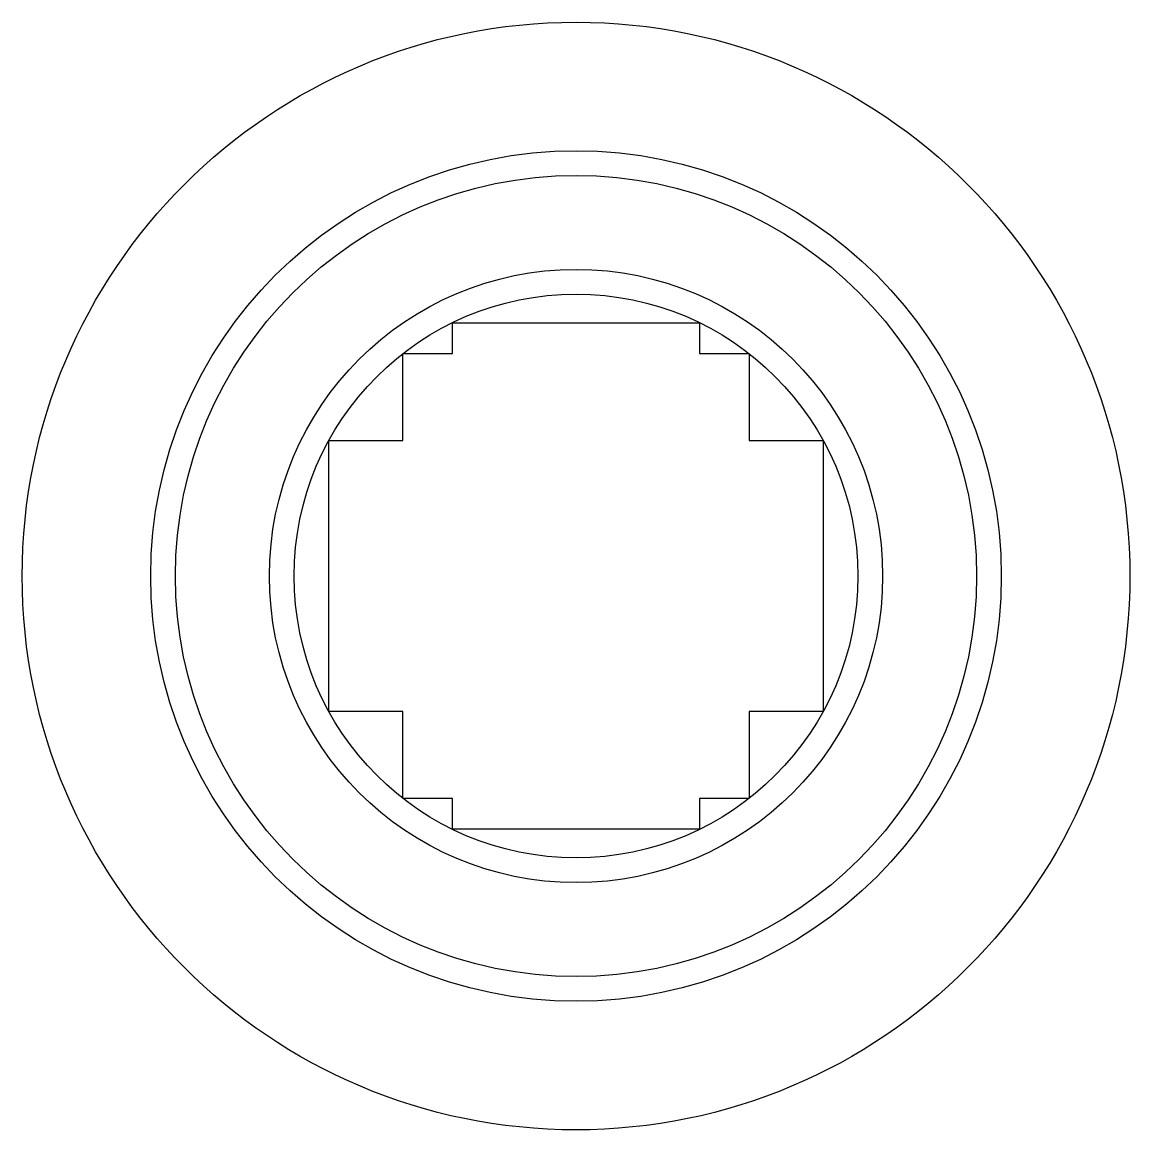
# Model space of a CAD drawing. Header units: millimetres. Extents: x 4.4 to 49.2, y -9.8 to 35.
import ezdxf

# ---------------------------------------------------------------- set-up
doc = ezdxf.new("R2010")
doc.units = ezdxf.units.MM
doc.header["$MEASUREMENT"] = 0

msp = doc.modelspace()

# ---------------------------------------------------------------- linework, layer by layer
msp.add_lwpolyline([(19.8, 3.648), (19.8, 7.172), (16.8, 7.172), (16.8, 18.12), (19.8, 18.12), (19.8, 21.644), (21.8, 21.644), (21.8, 22.889), (31.8, 22.889), (31.8, 21.644), (33.8, 21.644), (33.8, 18.12), (36.8, 18.12), (36.8, 7.172), (33.8, 7.172), (33.8, 3.648), (31.8, 3.648), (31.8, 2.403), (21.8, 2.403), (21.8, 3.648)], close=True)
for radius in [22.4, 17.2, 16.2, 12.4, 11.4]:
    msp.add_circle((26.8, 12.646), radius)

doc.saveas('drawing.dxf')
